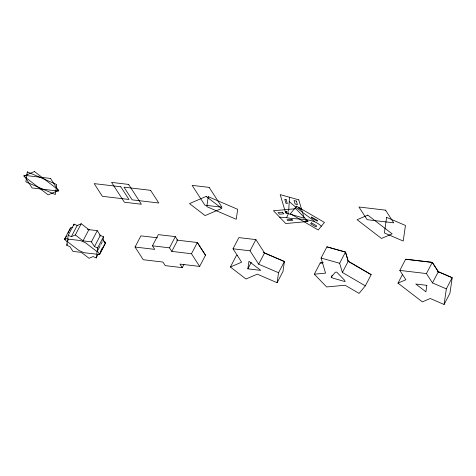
<?xml version="1.0" encoding="UTF-8"?>
<svg xmlns="http://www.w3.org/2000/svg" width="476" height="476" viewBox="0 0 476 476"><rect width="100%" height="100%" fill="white"/><g stroke="black" fill="none" stroke-linecap="round" stroke-linejoin="round"><path stroke-width="0.71" d="M279.608 217.157L286.6 217.675L288.367 213.712L287.932 211.618L288.777 209.345L289.479 197.237M98.258 253.988L96.194 257.933L93.034 256.57L89.048 258.289L81.366 252.381L72.977 251.382L69.918 246.645L66.759 245.283L67.175 242.385L66.003 240.564L64.677 239.547L66.396 236.257M67.294 241.558L67.657 239.041L80.39 240.553L85.436 242.718L97.092 251.685L96.729 254.202L84.002 252.691L78.951 250.525L67.294 241.558L68.669 238.928M78.07 225.82L74.036 224.136L68.193 235.311L67.776 238.208L66.241 238.869L64.801 238.702L70.644 227.522L72.822 227.742M73.828 225.588L74.06 224.095M96.194 257.933L96.61 255.029L98.145 254.368L99.591 254.541L105.428 243.367L103.054 239.678M103.471 236.78L97.628 247.954L97.211 250.858L98.389 252.679L99.71 253.696L105.553 242.522L102.977 240.428M102.983 240.303L103.494 236.739L99.478 235.019M247.853 268.851L248.942 261.288L260.759 270.38L247.853 268.851L251.292 262.276M237.589 255.219L236.233 255.838L230.39 267.012L245.991 279.007L257.242 274.164L277.115 282.702L278.549 272.73L284.392 261.55L264.519 253.012L258.676 264.192L278.549 272.73M444.09 304.462L446.339 288.878L452.176 277.704L438.307 271.742L432.285 262.401L405.671 259.241L399.828 270.416L405.849 279.757L397.995 283.137L422.367 301.879L430.221 298.5L444.09 304.462L449.933 293.281L452.2 277.663L437.396 271.302M68.116 232.972L68.8 231.657M69.49 230.342L70.519 228.373M66.759 245.283L67.443 243.968M68.193 235.311L71.358 236.673L77.201 225.493L81.206 223.738L89.327 229.985M71.358 236.673L75.339 234.954L81.182 223.78M75.339 234.954L83.026 240.862L88.863 229.688M97.628 247.954L94.468 246.598L91.416 241.862L97.253 230.681M94.468 246.598L100.311 235.424M97.092 251.685L100.186 245.765M100.876 244.45L102.251 241.826M100.222 251.947L100.906 250.632M101.596 249.317L102.281 248.008M183.98 264.364L182.26 267.649L165.226 265.626L162.929 262.062L143.234 259.723L135.059 247.038L140.902 235.864L157.467 237.786M135.059 247.038L154.754 249.376L152.451 245.812L158.294 234.638L175.346 236.62L177.744 240.332M176.483 240.047L197.344 242.522L205.495 255.243L199.652 266.423L191.477 253.738L171.782 251.399L169.486 247.835L175.329 236.655M171.782 251.399L177.625 240.225M191.477 253.738L197.32 242.564L205.519 255.207M230.39 267.012L241.641 262.169L233.02 248.787L238.857 237.613L255.915 239.595L264.698 253.214M258.676 264.192L250.049 250.81L255.892 239.63M277.115 282.702L282.958 271.522L284.416 261.514L263.192 252.345M323.085 262.698L320.193 262.966L314.333 274.182L325.566 273.141L321.074 258.034L326.917 246.86L345.505 252.054L348.23 261.217M331.219 277.145L335.3 272.236L336.728 272.105L344.743 280.423L345.094 281.596L333.004 278.186L331.219 277.145L332.254 275.176M347.777 260.979L371.197 274.64L365.336 285.856L342.375 272.462L339.644 263.27L345.481 252.096L326.917 246.86M342.375 272.462L348.218 261.288L345.481 252.096M397.995 283.137L402.464 274.592M446.339 288.878L432.464 282.917L426.442 273.575L432.285 262.401M432.464 282.917L438.307 271.742M365.336 285.856L359.071 293.394L345.1 285.243L326.637 286.957L314.333 274.182M64.677 239.547L65.2 239.321L64.801 238.702M105.029 242.748L105.553 242.522M99.71 253.696L99.186 253.922L99.591 254.541M320.175 263.008L322.984 262.746M286.6 217.675C298.202 220.138 312.083 217.193 321.324 226.207M405.695 259.2L432.303 262.359L439.068 272.778M87.59 229.45L88.911 229.605M87.923 229.533L97.277 230.646L100.781 236.078M233.02 248.787L250.049 250.81M399.828 270.416L426.442 273.575M152.451 245.812L169.486 247.835M83.026 240.862L91.416 241.862M199.652 266.423L179.964 264.085L182.26 267.649M321.074 258.034L339.644 263.27M348.218 261.288L371.179 274.682M314.434 221.251C306.02 214.759 297.244 208.803 289.372 201.675M104.274 241.421L105.071 242.665M27.316 171.895L25.883 181.874L55.317 194.517L56.751 184.545L27.316 171.895M208.238 196.671L206.804 206.643L236.239 219.287L237.673 209.315L208.238 196.671M386.619 217.371L384.376 232.954L403.214 241.046L405.457 225.463L386.619 217.371M426.841 285.338L425.913 291.812L415.78 284.023L426.841 285.338M296.607 206.191L290.342 213.73L318.194 229.979L324.459 222.441L296.607 206.191M298.94 207.839L298.666 208.167L301.01 209.535L301.284 209.202L298.94 207.839M311.697 217.098L311.227 217.663L317.242 221.167L317.712 220.602L311.697 217.098M311.417 222.81L310.632 223.75L315.981 226.868L316.766 225.927L311.417 222.81M34.462 171.538L23.8 176.132L48.171 194.874L58.834 190.281L34.462 171.538M206.173 196.421L189.513 203.597L205.108 215.592L221.774 208.417L206.173 196.421M367.781 215.134L357.119 219.722L381.49 238.464L392.153 233.877L367.781 215.134M295.852 208.69L273.45 210.767L285.761 223.541L308.156 221.465L295.852 208.69M282.351 212.207L278.049 212.605L279.59 214.2L283.892 213.801L282.351 212.207M291.847 219.323L287.01 219.775L287.932 220.733L292.77 220.281L291.847 219.323M307.157 220.769L305.277 220.947L305.812 221.507L307.692 221.328L307.157 220.769M209.172 187.395L192.137 185.372L204.912 205.192L221.947 207.209L209.172 187.395M385.566 210.16L358.952 207.006L367.127 219.686L393.741 222.845L385.566 210.16M128.609 184.42L111.574 182.397L124.349 202.211L141.384 204.234L128.609 184.42M50.533 178.446L23.919 175.287L32.1 187.966L58.709 191.126L50.533 178.446M120.797 186.782L94.183 183.623L102.358 196.308L128.972 199.468L120.797 186.782M150.6 190.323L123.986 187.163L132.161 199.849L158.776 203.008L150.6 190.323M298.761 199.855L280.197 194.619L285.648 212.945L304.212 218.181L298.761 199.855M296.375 201.134L294.055 200.479L295.102 203.996L297.423 204.65L296.375 201.134M286.159 199.658L284.767 199.265L285.945 203.228L287.337 203.621L286.159 199.658M286.493 211.505L285.677 211.273L286.135 212.814L286.951 213.04L286.493 211.505"/></g></svg>
